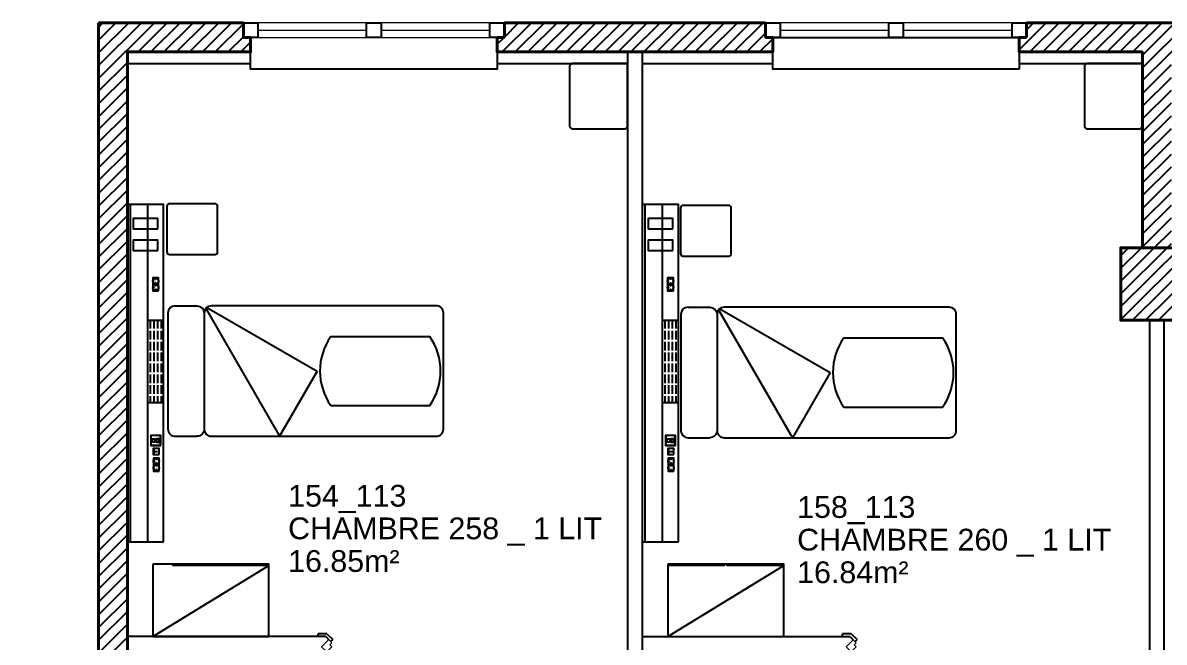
# Model space of a CAD drawing. Header units: millimetres. Extents: x -11 to 211, y -5 to 120.
# Drawn here: x 151.98 to 159.85, y 111.68 to 115.95 of the extents above; entities that cross this region are included whole.
import ezdxf

# ---------------------------------------------------------------- set-up
doc = ezdxf.new("R2010")
doc.units = ezdxf.units.MM
doc.header["$LTSCALE"] = 0.1
doc.header["$MEASUREMENT"] = 0
doc.linetypes.add('CONTINU', pattern=[0])
doc.layers.get('0').update_dxf_attribs({"linetype": 'CONTINUOUS'})
for name, color, linetype in [('400 Lits', 150, 'CONTINUOUS'), ('A_EQMP', 142, 'CONTINUOUS'), ('A_Etiqu_Local', 8, 'CONTINUOUS'), ('A_HACH_STRUC', 7, 'CONTINUOUS'), ('A_MUR_CLOIS', 7, 'CONTINU'), ('A_MURS_ALÈG', 7, 'CONTINU'), ('A_MURS_CLOI', 7, 'CONTINUOUS')]:
    doc.layers.add(name, color=color, linetype=linetype)
for name, color, linetype, lineweight in [('A_CHASS', 4, 'CONTINU', 0), ('A_MURS_STRU', 7, 'CONTINU', 40), ('A_PORTE', 8, 'CONTINU', 0)]:
    doc.layers.add(name, color=color, linetype=linetype, lineweight=lineweight)
doc.styles.add('Attribut', font='arial.ttf')

# ---------------------------------------------------------------- blocks, each defined once
blk = doc.blocks.new('BROCA2-G664')
at = {"layer": '400 Lits', "linetype": 'Continuous'}
for p, q in [((7.900006, 68.849884), (8.05, 68.849884)), ((8.100003, 68.799881), (8.100003, 67.999878)), ((8.11089, 68.831024), (8.619618, 67.949875)), ((8.118855, 68.838989), (8.87943, 68.399872)), ((8.87943, 68.399872), (8.619618, 67.949875)), ((7.900006, 67.949875), (8.05, 67.949875))]:
    blk.add_line(p, q, dxfattribs=at)
for points in [[(7.900006, 68.849884, 0.414213), (7.850006, 68.799881), (7.850003, 67.999878, 0.414214), (7.900006, 67.949878)], [(8.05, 68.849884, -0.414213), (8.1, 68.799881), (8.100003, 67.999878, -0.414214), (8.05, 67.949878)], [(8.150006, 68.849884, 0.414213), (8.100006, 68.799881), (8.100003, 67.999878, 0.414214), (8.150006, 67.949878)], [(8.149732, 67.949875), (9.700002, 67.949875, 0.414214), (9.750002, 67.999878), (9.750005, 68.799881, 0.414214), (9.700002, 68.849881), (8.149732, 68.849884)]]:
    blk.add_lwpolyline(points, format="xyb", dxfattribs=at)
blk = doc.blocks.new('BROCA2-G666')
at = {"layer": '400 Lits', "linetype": 'Continuous'}
for p, q in [((8.973927, 68.63842), (9.655507, 68.63842)), ((8.973927, 68.161324), (9.655507, 68.161324))]:
    blk.add_line(p, q, dxfattribs=at)
for start, end in [(145.007771, 214.992539), (325.007913, 34.991933)]:
    blk.add_arc((9.314717, 68.399879), 0.415985, start, end, dxfattribs=at)
blk = doc.blocks.new('BROCA2-G669')
at = {"layer": '400 Lits', "linetype": 'Continuous'}
for p, q in [((11.449738, 68.849884), (11.599731, 68.849884)), ((11.649734, 68.799881), (11.649734, 67.999878)), ((11.660622, 68.831024), (12.16935, 67.949875)), ((11.668587, 68.838989), (12.429161, 68.399872)), ((12.429161, 68.399872), (12.16935, 67.949875)), ((11.449738, 67.949875), (11.599731, 67.949875))]:
    blk.add_line(p, q, dxfattribs=at)
for points in [[(11.449738, 68.849884, 0.414213), (11.399738, 68.799881), (11.399734, 67.999878, 0.414214), (11.449738, 67.949878)], [(11.599731, 68.849884, -0.414213), (11.649731, 68.799881), (11.649734, 67.999878, -0.414214), (11.599731, 67.949878)], [(11.699738, 68.849884, 0.414213), (11.649738, 68.799881), (11.649734, 67.999878, 0.414214), (11.699738, 67.949878)], [(11.699463, 67.949875), (13.249733, 67.949875, 0.414214), (13.299733, 67.999878), (13.299736, 68.799881, 0.414214), (13.249733, 68.849881), (11.699463, 68.849884)]]:
    blk.add_lwpolyline(points, format="xyb", dxfattribs=at)
blk = doc.blocks.new('A_Etiqu_Local')
at = {"style": 'Attribut', "flags": 1}
for tag, p in [('CODE_HOPITAL', (-0.4463, 1.632)), ('CODE_SITE', (-0.4463, 1.407)), ('CODE_BATIMENT', (-0.4463, 1.182)), ('CODE_SECTEUR', (-0.4463, 0.957)), ('CODE_ETAGE', (-0.4463, 0.732)), ('NOM_NORMALISE', (-0.4463, -0.843)), ('SECTEUR_ACTIVITE', (-0.4463, -1.068)), ('SOUS_SECTEUR_ACTIVITE', (-0.4463, -1.293)), ('VOLUME', (-0.4463, -1.518)), ('SERVICE', (-0.4463, -1.743)), ('CODE_UG', (-0.4463, -1.968)), ('CODE_UA', (-0.4463, -2.193)), ('CODE_POLE', (-0.4463, -2.418)), ('OCCUPANT_EXTERNE', (-0.4463, -2.643)), ('DISPONIBILITE', (-0.4463, -2.868)), ('ACCES_HANDICAPES', (-0.4463, -3.093)), ('NATURE_SOL', (-0.4463, -3.318)), ('RISQUE_LABORATOIRE', (-0.4463, -3.543)), ('AMIANTE', (-0.4463, -3.768))]:
    blk.add_attdef(tag, p, '', height=0.15, dxfattribs=at)
at = {"layer": 'A_Etiqu_Local', "style": 'Attribut'}
for tag, p in [('CODE_PIECE', (-0.4463, 0.282)), ('NOM_USAGE', (-0.4463, 0.057)), ('SURFACE', (-0.4463, -0.168))]:
    blk.add_attdef(tag, p, '', height=0.15, dxfattribs=at)

msp = doc.modelspace()

# ---------------------------------------------------------------- hatches: boundary and pattern name
at = {"layer": 'A_EQMP'}
h = msp.add_hatch(dxfattribs=at)
h.set_pattern_fill('ACAD_ISO02W100', color=8, scale=0.005, angle=90, style=0)
h.set_pattern_definition([(90, (153.28438, 110.237884), (-0.025, 2e-18), [0.06, -0.015])])
h.paths.add_polyline_path([(152.8402, 113.8974), (152.8402, 113.3274), (152.9502, 113.3274), (152.9502, 113.8974)])
h = msp.add_hatch(dxfattribs=at)
h.set_pattern_fill('ACAD_ISO02W100', color=8, scale=0.005, angle=90, style=0)
h.set_pattern_definition([(90, (156.834378, 110.23796), (-0.025, 2e-18), [0.06, -0.015])])
h.paths.add_polyline_path([(156.3902, 113.8975), (156.3902, 113.3275), (156.5002, 113.3275), (156.5002, 113.8975)])
at = {"layer": 'A_HACH_STRUC'}
h = msp.add_hatch(dxfattribs=at)
h.set_pattern_fill('ANSI31', color=8, scale=0.5, angle=359.76959, style=0)
h.set_pattern_definition([(44.7696, (152.49987, 108.696184), (-0.0440161, 0.04437154), [])])
h.paths.add_polyline_path([(152.6999, 115.7457), (153.5497, 115.7457), (153.5497, 115.8457), (153.4997, 115.8457), (153.4997, 115.9457), (152.4999, 115.9462), (152.4999, 108.7462), (153.2999, 108.7462), (153.2999, 108.6962), (153.4499, 108.6962), (153.4499, 108.9462), (152.6999, 108.9462)])
h.paths.add_polyline_path([(152.6167, 108.9588), (153.2663, 108.9588), (153.2663, 109.1139), (152.6167, 109.1139)], flags=24)
h.paths.add_polyline_path([(152.6105, 109.0765), (153.2184, 109.0765), (153.2184, 109.2688), (152.6105, 109.2688)], flags=24)
h = msp.add_hatch(dxfattribs=at)
h.set_pattern_fill('ANSI31', color=8, scale=0.5, angle=359.76959, style=0)
h.paths.add_polyline_path([(157.1004, 115.9457), (155.2997, 115.9457), (155.2997, 115.8457), (155.2497, 115.8457), (155.2497, 115.7457), (156.1499, 115.7457), (157.1504, 115.7457), (157.1504, 115.8457), (157.1004, 115.8457)])
h = msp.add_hatch(dxfattribs=at)
h.set_pattern_fill('ANSI31', color=8, scale=0.5, angle=359.76959, style=0)
h.paths.add_polyline_path([(160.7494, 115.8457), (160.6994, 115.8457), (160.6994, 115.9457), (158.9004, 115.9457), (158.9004, 115.8457), (158.8501, 115.8457), (158.8501, 115.7457), (159.6973, 115.7457), (159.6999, 115.7483), (159.6999, 114.3961), (159.8999, 114.3961), (159.8999, 115.7457), (160.7494, 115.7457)])
h = msp.add_hatch(dxfattribs=at)
h.set_pattern_fill('ANSI31', color=8, scale=0.5, angle=359.76959, style=0)
h.paths.add_polyline_path([(160.0499, 113.8961), (159.5499, 113.8961), (159.5499, 114.3961), (160.0499, 114.3961)])
h.paths.add_polyline_path([(159.2999, 106.6962), (159.2999, 107.1962), (160.0499, 107.1962), (160.0499, 106.6962)])
h.paths.add_polyline_path([(167.2499, 106.6962), (166.7499, 106.6962), (166.7499, 107.1962), (167.2499, 107.1962)])
h.paths.add_polyline_path([(152.8499, 77.8962), (152.3499, 77.8962), (152.3499, 78.3962), (152.8499, 78.3962)])
h.paths.add_polyline_path([(159.5499, 77.8962), (159.3999, 77.8962), (159.3999, 78.3962), (160.0499, 78.3962), (160.0499, 77.8962)], flags=16)
h.paths.add_polyline_path([(174.4499, 107.1962), (174.4499, 106.6962), (173.9499, 106.6962), (173.9499, 107.1962)])
h.paths.add_polyline_path([(174.4499, 99.9962), (173.9499, 99.9962), (173.9499, 99.4962), (174.4499, 99.4962)])
h.paths.add_polyline_path([(159.4501, 92.3962), (159.4501, 92.6462), (160.1999, 92.6462), (160.1999, 92.3962)], flags=17)
h.paths.add_polyline_path([(159.4501, 92.3962), (159.4501, 92.6462)], flags=16)
h.paths.add_polyline_path([(159.4501, 92.9462), (159.4501, 92.6962)], flags=16)
h.paths.add_polyline_path([(159.4501, 92.9462), (159.4501, 92.6962), (160.1999, 92.6962), (160.1999, 92.9462)], flags=17)
h.paths.add_polyline_path([(160.0499, 85.5962), (160.0499, 85.0962), (159.5499, 85.0962), (159.5499, 85.5962)], flags=17)
h.paths.add_polyline_path([(152.8499, 85.5962), (152.8499, 85.0962), (152.3499, 85.0962), (152.3499, 85.5962)])
h.paths.add_polyline_path([(145.9999, 85.5962), (145.9999, 85.0962), (145.4999, 85.0962), (145.4999, 85.5962)])
h.paths.add_polyline_path([(145.9999, 78.3962), (145.9999, 77.8962), (145.4999, 77.8962), (145.4999, 78.3962)])
edge = h.paths.add_edge_path()
edge.add_line((166.3748, 85.3966), (166.3748, 85.2962))
edge.add_line((166.3748, 78.1965), (166.3748, 78.0962))
edge.add_line((167.0998, 85.2217), (167.0998, 85.4714))
edge.add_line((166.8749, 85.0963), (166.8749, 85.2217))
edge.add_line((167.0998, 85.2217), (166.8749, 85.2217))
edge.add_line((167.0998, 85.4714), (166.8749, 85.4714))
edge.add_line((166.8749, 85.5962), (166.8749, 85.4714))
edge.add_line((166.8749, 85.0962), (166.3748, 85.0962))
edge.add_line((166.3748, 85.0962), (166.3748, 85.2962))
edge.add_line((166.3748, 85.3966), (166.3748, 85.5962))
edge.add_line((166.3748, 85.5962), (166.8749, 85.5962))
edge.add_line((152.3749, 99.6216), (152.3749, 99.8713))
edge.add_line((152.3749, 99.6216), (152.5999, 99.6216))
edge.add_line((152.3749, 99.8713), (152.5999, 99.8713))
edge.add_line((152.5999, 99.9962), (152.5999, 99.8713))
edge.add_line((153.0999, 99.7965), (153.0999, 99.9962))
edge.add_line((153.0999, 99.9962), (152.5999, 99.9962))
edge.add_line((152.5999, 99.4962), (152.5999, 99.6216))
edge.add_line((152.5999, 99.4962), (153.0999, 99.4962))
edge.add_line((153.0999, 99.4962), (153.0999, 99.7965))
edge.add_line((167.0998, 78.0217), (167.0998, 78.2714))
edge.add_line((166.8749, 77.8962), (166.8749, 78.0217))
edge.add_line((167.0998, 78.0217), (166.8749, 78.0217))
edge.add_line((167.0998, 78.2714), (166.8749, 78.2714))
edge.add_line((166.8749, 78.3962), (166.8749, 78.2714))
edge.add_line((166.8749, 77.8962), (166.3748, 77.8962))
edge.add_line((166.3748, 77.8962), (166.3748, 78.0962))
edge.add_line((166.3748, 78.1965), (166.3748, 78.3962))
edge.add_line((166.3748, 78.3962), (166.8749, 78.3962))

# ---------------------------------------------------------------- linework, layer by layer
at = {"layer": 'A_CHASS', "color": 8, "linetype": 'Continuous'}
for p, q in [((155.1997, 115.9456), (153.5997, 115.9457)), ((153.5997, 115.8957), (154.3497, 115.8957)), ((154.4497, 115.8957), (155.1997, 115.8957)), ((158.8004, 115.9457), (157.2004, 115.9457)), ((157.2004, 115.8957), (157.9504, 115.8957)), ((158.0504, 115.8957), (158.8004, 115.8957)), ((153.5997, 115.8457), (155.1997, 115.8457)), ((157.2004, 115.8457), (158.8004, 115.8457))]:
    msp.add_line(p, q, dxfattribs=at)
at = {"layer": 'A_EQMP', "color": 8}
for p, q in [((152.7201, 112.3685), (152.7201, 114.6941)), ((152.8402, 112.3685), (152.8402, 114.6941)), ((156.2701, 112.3686), (156.2701, 114.6942)), ((156.3902, 112.3686), (156.3902, 114.6942)), ((152.8752, 114.1429), (152.9152, 114.1429)), ((156.4252, 114.143), (156.4652, 114.143)), ((152.8835, 112.9751), (152.8835, 113.0085)), ((156.4335, 112.9752), (156.4335, 113.0085)), ((152.8786, 112.9011), (152.9186, 112.9011)), ((156.4286, 112.9012), (156.4686, 112.9012)), ((152.876, 111.7146), (153.676, 112.2046)), ((156.426, 111.7146), (157.226, 112.2046))]:
    msp.add_line(p, q, dxfattribs=at)
at = {"layer": 'A_EQMP', "color": 8, "linetype": 'Continuous'}
for points in [[(156.1496, 115.6657), (155.7696, 115.6657, 0.414214), (155.7496, 115.6457), (155.7496, 115.2357, 0.414214), (155.7696, 115.2157), (156.1296, 115.2157, 0.414213), (156.1496, 115.2357), (156.1496, 115.6657)], [(159.6999, 115.6657), (159.3199, 115.6657, 0.414214), (159.2999, 115.6457), (159.2999, 115.2357, 0.414214), (159.3199, 115.2157), (159.6799, 115.2157, 0.414213), (159.6999, 115.2357), (159.6999, 115.6657)]]:
    msp.add_lwpolyline(points, format="xyb", dxfattribs=at)
at = {"layer": 'A_EQMP', "color": 8}
for points in [[(152.9497, 112.3685), (152.9497, 114.6941), (152.6997, 114.6941), (152.6997, 112.3685)], [(156.4997, 112.3686), (156.4997, 114.6942), (156.2497, 114.6942), (156.2497, 112.3686)], [(152.9102, 114.5269), (152.9102, 114.5969), (152.7402, 114.5969), (152.7402, 114.5269)], [(156.4602, 114.527), (156.4602, 114.597), (156.2902, 114.597), (156.2902, 114.527)], [(152.9102, 114.3769), (152.9102, 114.4469), (152.7402, 114.4469), (152.7402, 114.3769)], [(156.4602, 114.377), (156.4602, 114.447), (156.2902, 114.447), (156.2902, 114.377)], [(152.9152, 114.0979), (152.9152, 114.1879), (152.8752, 114.1879), (152.8752, 114.0979)], [(156.4652, 114.098), (156.4652, 114.188), (156.4252, 114.188), (156.4252, 114.098)], [(152.9302, 113.0324), (152.9302, 113.1024), (152.8602, 113.1024), (152.8602, 113.0324)], [(152.9282, 113.0344), (152.9282, 113.1004), (152.8622, 113.1004), (152.8622, 113.0344)], [(152.8724, 113.0561), (152.8724, 113.0788), (152.8897, 113.0788), (152.8897, 113.0561)], [(152.918, 113.0561), (152.918, 113.0788), (152.9007, 113.0788), (152.9007, 113.0561)], [(156.4802, 113.0325), (156.4802, 113.1025), (156.4102, 113.1025), (156.4102, 113.0325)], [(156.4782, 113.0345), (156.4782, 113.1005), (156.4122, 113.1005), (156.4122, 113.0345)], [(156.4224, 113.0562), (156.4224, 113.0788), (156.4397, 113.0788), (156.4397, 113.0562)], [(156.468, 113.0562), (156.468, 113.0788), (156.4507, 113.0788), (156.4507, 113.0562)], [(152.9178, 112.9713), (152.9178, 113.0113), (152.8778, 113.0113), (152.8778, 112.9713)], [(156.4678, 112.9714), (156.4678, 113.0114), (156.4278, 113.0114), (156.4278, 112.9714)], [(152.9186, 112.8561), (152.9186, 112.9461), (152.8786, 112.9461), (152.8786, 112.8561)], [(156.4686, 112.8562), (156.4686, 112.9462), (156.4286, 112.9462), (156.4286, 112.8562)], [(152.876, 112.2146), (152.876, 111.7146), (153.676, 111.7146), (153.676, 112.2146)], [(156.426, 112.2146), (156.426, 111.7146), (157.226, 111.7146), (157.226, 112.2146)]]:
    msp.add_lwpolyline(points, close=True, dxfattribs=at)
for points in [[(153.3216, 114.3667), (153.3216, 114.6815, 0.414214), (153.3039, 114.6991), (152.9892, 114.6991, 0.414214), (152.9716, 114.6815), (152.9716, 114.3667, 0.414214), (152.9892, 114.3491), (153.3039, 114.3491, 0.414214)], [(156.8641, 114.3554), (156.8641, 114.6701, 0.414214), (156.8465, 114.6878), (156.5318, 114.6878, 0.414214), (156.5141, 114.6701), (156.5141, 114.3554, 0.414214), (156.5318, 114.3378), (156.8465, 114.3378, 0.414214)]]:
    msp.add_lwpolyline(points, format="xyb", close=True, dxfattribs=at)
for points in [[(152.8402, 113.8974), (152.9502, 113.8974)], [(156.3902, 113.8975), (156.5002, 113.8975)], [(152.9502, 113.3274), (152.8402, 113.3274)], [(156.5002, 113.3275), (156.3902, 113.3275)], [(152.8835, 112.9911), (152.9083, 112.9911)], [(156.4335, 112.9912), (156.4583, 112.9912)], [(153.676, 112.2046), (153.0143, 112.2046), (153.0143, 112.2146)], [(153.286, 112.2046), (153.286, 112.2146)], [(153.4043, 112.2146), (153.4043, 112.2046)], [(156.816, 112.2146), (156.816, 112.2046), (156.426, 112.2046)], [(157.226, 112.2046), (156.836, 112.2046), (156.836, 112.2146)]]:
    msp.add_lwpolyline(points, dxfattribs=at)
for centre, radius in [((152.8952, 114.1654), 0.02), ((152.8952, 114.1204), 0.02), ((152.8817, 114.1651), 0.000725), ((152.8952, 114.1788), 0.000725), ((152.8952, 114.1536), 0.000725), ((156.4452, 114.1655), 0.02), ((156.4452, 114.1205), 0.02), ((156.4317, 114.1652), 0.000725), ((156.4452, 114.1789), 0.000725), ((156.4452, 114.1537), 0.000725), ((152.8817, 114.1201), 0.000725), ((152.8952, 114.1338), 0.000725), ((152.8952, 114.1086), 0.000725), ((156.4317, 114.1202), 0.000725), ((156.4452, 114.1339), 0.000725), ((156.4452, 114.1087), 0.000725), ((152.8986, 112.9236), 0.02), ((152.8986, 112.8786), 0.02), ((152.8851, 112.9234), 0.000725), ((152.8851, 112.8784), 0.000725), ((152.8986, 112.937), 0.000725), ((152.8986, 112.9119), 0.000725), ((152.8986, 112.892), 0.000725), ((156.4486, 112.9237), 0.02), ((156.4486, 112.8787), 0.02), ((156.4351, 112.9234), 0.000725), ((156.4351, 112.8784), 0.000725), ((156.4486, 112.9371), 0.000725), ((156.4486, 112.9119), 0.000725), ((156.4486, 112.8921), 0.000725), ((152.8986, 112.8669), 0.000725), ((156.4486, 112.8669), 0.000725)]:
    msp.add_circle(centre, radius, dxfattribs=at)
at = {"layer": 'A_MUR_CLOIS', "color": 8, "linetype": 'Continuous'}
for p, q in [((156.2499, 115.7457), (156.2499, 109.4832)), ((159.7502, 109.3962), (159.7499, 113.8961)), ((159.8499, 109.3962), (159.8499, 113.8961)), ((154.0677, 111.7146), (152.6999, 111.7146)), ((154.0142, 111.7146), (154.0142, 111.7346)), ((154.076, 111.7346), (154.0142, 111.7346)), ((154.0677, 111.7146), (154.0885, 111.6938)), ((154.076, 111.7346), (154.1157, 111.6948)), ((157.684, 111.7143), (156.2499, 111.7144)), ((157.6922, 111.7343), (157.6304, 111.7343)), ((157.6304, 111.7143), (157.6304, 111.7343)), ((157.684, 111.7143), (157.7048, 111.6935)), ((157.6922, 111.7343), (157.732, 111.6946)), ((154.1016, 111.6807), (154.1157, 111.6948)), ((157.7179, 111.6805), (157.732, 111.6946))]:
    msp.add_line(p, q, dxfattribs=at)
for points in [[(153.5997, 115.8457), (153.4997, 115.8457), (153.4997, 115.9457), (153.5997, 115.9457)], [(154.4497, 115.8457), (154.3497, 115.8457), (154.3497, 115.9457), (154.4497, 115.9457)], [(155.2997, 115.8457), (155.1997, 115.8457), (155.1997, 115.9456), (155.2997, 115.9456)], [(157.2004, 115.8457), (157.1004, 115.8457), (157.1004, 115.9457), (157.2004, 115.9457)], [(158.0504, 115.8457), (157.9504, 115.8457), (157.9504, 115.9457), (158.0504, 115.9457)], [(158.9004, 115.8457), (158.8004, 115.8457), (158.8004, 115.9457), (158.9004, 115.9457)]]:
    msp.add_lwpolyline(points, close=True, dxfattribs=at)
at = {"layer": 'A_MUR_CLOIS', "color": 8}
for points in [[(153.5497, 115.6657), (153.5497, 115.7457), (152.6999, 115.7457), (152.6999, 115.6657)], [(159.6999, 115.6657), (159.6999, 115.7457), (158.8504, 115.7457), (158.8504, 115.6657)]]:
    msp.add_lwpolyline(points, close=True, dxfattribs=at)
at = {"layer": 'A_MUR_CLOIS', "color": 8, "linetype": 'Continuous'}
msp.add_lwpolyline([(156.5499, 108.9462), (156.1499, 109.3462), (156.1499, 115.7457)], dxfattribs=at)
at = {"layer": 'A_MURS_ALÈG', "color": 8, "ltscale": 200}
msp.add_lwpolyline([(155.2497, 115.8457), (155.2497, 115.6257), (153.5497, 115.6257), (153.5497, 115.8457)], dxfattribs=at)
msp.add_lwpolyline([(158.8501, 115.6257), (157.1501, 115.6257), (157.1501, 115.8457), (158.8501, 115.8457)], close=True, dxfattribs=at)
at = {"layer": 'A_MURS_CLOI', "color": 8}
for points in [[(156.1499, 115.6657), (156.1499, 115.7457), (155.2497, 115.7457), (155.2497, 115.6657)], [(157.1504, 115.6657), (157.1504, 115.7457), (156.2502, 115.7457), (156.2502, 115.6657)]]:
    msp.add_lwpolyline(points, close=True, dxfattribs=at)
at = {"layer": 'A_MURS_STRU', "color": 8, "linetype": 'Continuous'}
for p, q in [((152.4999, 108.7462), (152.4999, 115.9462)), ((152.4999, 115.9462), (153.4997, 115.9457)), ((152.6999, 115.7457), (152.6999, 108.9462))]:
    msp.add_line(p, q, dxfattribs=at)
at = {"layer": 'A_MURS_STRU', "color": 8}
for p, q in [((153.4997, 115.9457), (153.4997, 115.8457)), ((155.2997, 115.9456), (155.2997, 115.8457)), ((157.1004, 115.9457), (157.1004, 115.8457)), ((158.9004, 115.9457), (158.9004, 115.8457)), ((153.4997, 115.8457), (153.5497, 115.8457)), ((155.2997, 115.8457), (155.2497, 115.8457)), ((157.1004, 115.8457), (157.1504, 115.8457)), ((158.9004, 115.8457), (158.8504, 115.8457))]:
    msp.add_line(p, q, dxfattribs=at)
at = {"layer": 'A_MURS_STRU', "color": 8, "linetype": 'Continuous'}
for points in [[(155.2997, 115.9457), (157.1004, 115.9457)], [(160.6994, 115.9457), (158.9004, 115.9457)], [(153.5497, 115.8457), (153.5497, 115.7457), (152.6999, 115.7457)], [(157.1504, 115.8457), (157.1504, 115.7457), (155.2494, 115.7457), (155.2494, 115.8457)], [(159.6999, 115.7457), (158.8501, 115.7457), (158.8501, 115.8457)], [(159.6999, 114.3961), (159.6999, 115.7457)]]:
    msp.add_lwpolyline(points, dxfattribs=at)
msp.add_lwpolyline([(160.0499, 113.8961), (159.5499, 113.8961), (159.5499, 114.3961), (160.0499, 114.3961)], close=True, dxfattribs=at)
at = {"layer": 'A_PORTE', "color": 8, "linetype": 'Continuous'}
for points in [[(154.0888, 111.6941), (154.11, 111.6729), (154.0959, 111.6587), (154.11, 111.6446), (154.0747, 111.6092), (154.0393, 111.6446), (154.0888, 111.6941)], [(157.7051, 111.6938), (157.7263, 111.6726), (157.7122, 111.6585), (157.7263, 111.6443), (157.691, 111.609), (157.6556, 111.6443), (157.7051, 111.6938)]]:
    msp.add_lwpolyline(points, dxfattribs=at)

# ---------------------------------------------------------------- block references
at = {"layer": 'A_EQMP', "color": 8}
for name, p in [('BROCA2-G664', (145.1291, 45.1458)), ('BROCA2-G669', (145.1166, 45.1359)), ('BROCA2-G666', (145.1291, 45.1458)), ('BROCA2-G666', (148.6663, 45.1359))]:
    msp.add_blockref(name, p, dxfattribs=at)
at = {"layer": 'A_Etiqu_Local', "color": 8}
ref = msp.add_blockref('A_Etiqu_Local', (154.2544, 112.3292), dxfattribs=at)
ref.add_attrib('CODE_PIECE', '154_113', (153.8081, 112.6112), dxfattribs={"height": 0.15, "style": 'Attribut'})
ref.add_attrib('NOM_USAGE', 'CHAMBRE 258 _ 1 LIT', (153.8081, 112.3862), dxfattribs={"height": 0.15, "style": 'Attribut'})
ref.add_attrib('SURFACE', '16.85m²', (153.8081, 112.1612), dxfattribs={"height": 0.15, "style": 'Attribut'})
ref = msp.add_blockref('A_Etiqu_Local', (157.7649, 112.2514), dxfattribs=at)
ref.add_attrib('CODE_PIECE', '158_113', (157.3186, 112.5334), dxfattribs={"height": 0.15, "style": 'Attribut'})
ref.add_attrib('NOM_USAGE', 'CHAMBRE 260 _ 1 LIT', (157.3186, 112.3084), dxfattribs={"height": 0.15, "style": 'Attribut'})
ref.add_attrib('SURFACE', '16.84m²', (157.3186, 112.0834), dxfattribs={"height": 0.15, "style": 'Attribut'})

doc.saveas('drawing.dxf')
